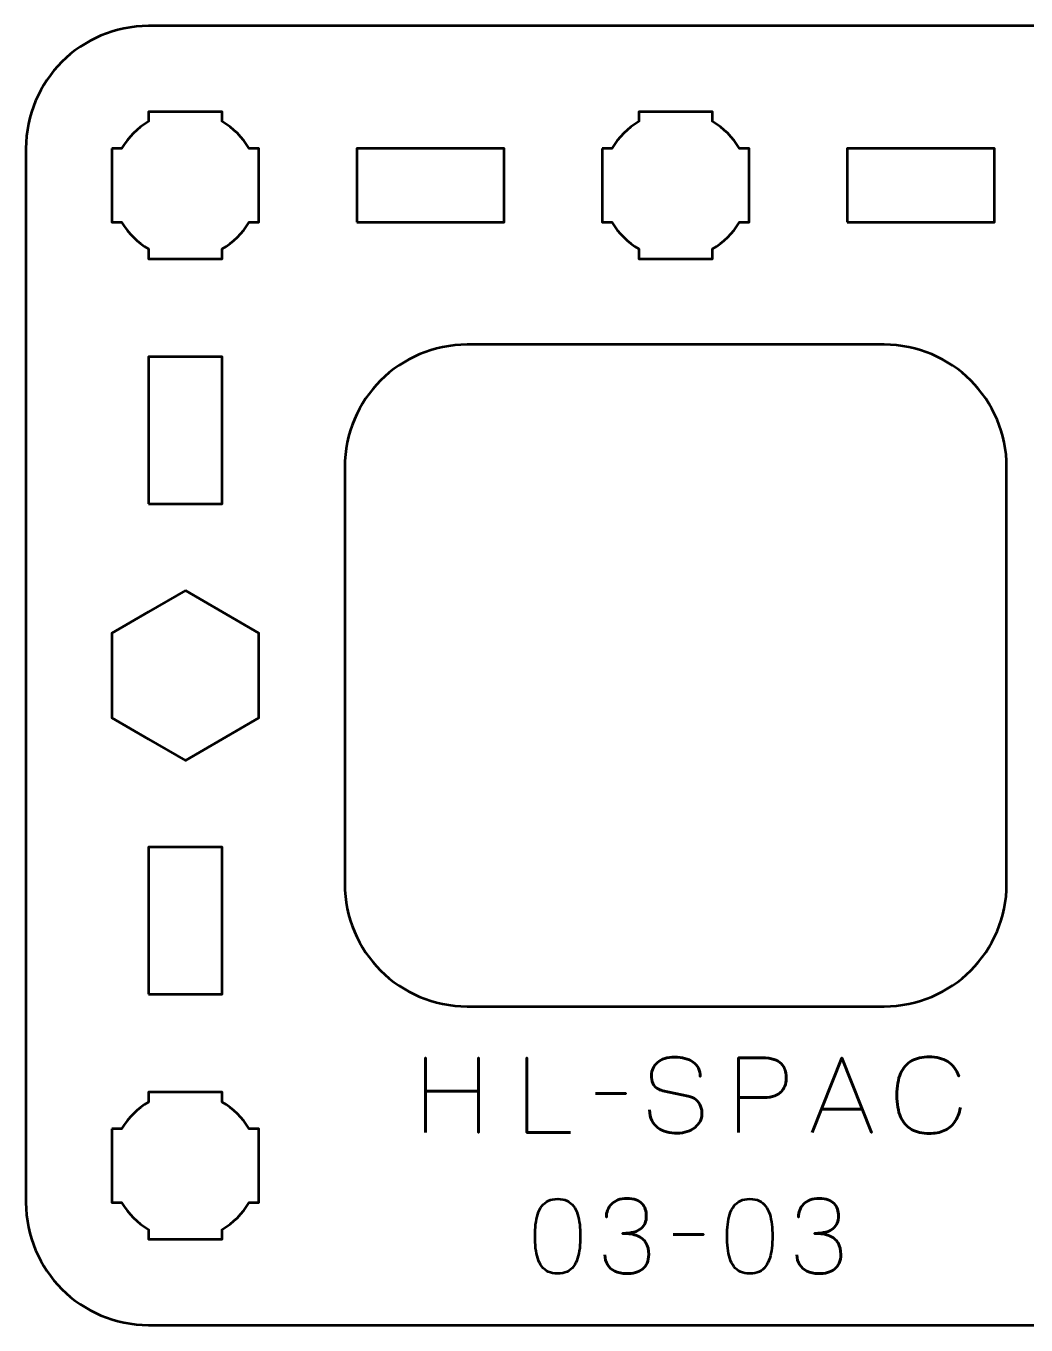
# Model space of a CAD drawing. Header units: centimetres. Extents: x -21.1 to -1.9, y -21.9 to -12.2.
# Drawn here: x -21.15 to -17.07, y -17.5 to -12.2 of the extents above; entities that cross this region are included whole.
import ezdxf

# ---------------------------------------------------------------- set-up
doc = ezdxf.new("R2010")
doc.units = ezdxf.units.CM
doc.header["$MEASUREMENT"] = 0
doc.layers.add('Layer 1', color=7, linetype='Continuous')

msp = doc.modelspace()

# ---------------------------------------------------------------- linework, layer by layer
at = {"layer": 'Layer 1', "lineweight": 53}
for points in [[(-20.65, -14.15), (-20.35, -14.15), (-20.35, -13.55), (-20.65, -13.55), (-20.65, -14.15)], [(-20.65, -16.15), (-20.35, -16.15), (-20.35, -15.55), (-20.65, -15.55), (-20.65, -16.15)]]:
    msp.add_lwpolyline(points, close=True, dxfattribs=at)
for points, knots in [([(-21.15, -17), (-21.15, -17), (-21.15, -12.7), (-21.15, -12.7), (-21.15, -12.7), (-21.15, -12.42391), (-20.92609, -12.2), (-20.65, -12.2), (-20.65, -12.2), (-20.65, -12.2), (-16.35, -12.2), (-16.35, -12.2), (-16.35, -12.2), (-16.07391, -12.2), (-15.85, -12.42391), (-15.85, -12.7), (-15.85, -12.7), (-15.85, -12.7), (-15.85, -17), (-15.85, -17), (-15.85, -17), (-15.85, -17.27609), (-16.07391, -17.5), (-16.35, -17.5), (-16.35, -17.5), (-16.35, -17.5), (-20.65, -17.5), (-20.65, -17.5), (-20.65, -17.5), (-20.92609, -17.5), (-21.15, -17.27609), (-21.15, -17)], [0, 0, 0, 0, 0.125, 0.125, 0.125, 0.125, 0.25, 0.25, 0.25, 0.25, 0.375, 0.375, 0.375, 0.375, 0.5, 0.5, 0.5, 0.5, 0.625, 0.625, 0.625, 0.625, 0.75, 0.75, 0.75, 0.75, 0.875, 0.875, 0.875, 0.875, 1, 1, 1, 1]), ([(-20.8, -12.7), (-20.8, -12.7), (-20.75985, -12.7), (-20.75985, -12.7), (-20.75985, -12.7), (-20.7335, -12.65447), (-20.69553, -12.6165), (-20.65, -12.59015), (-20.65, -12.59015), (-20.65, -12.59015), (-20.65, -12.55), (-20.65, -12.55), (-20.65, -12.55), (-20.65, -12.55), (-20.5, -12.55), (-20.5, -12.55), (-20.5, -12.55), (-20.5, -12.55), (-20.35, -12.55), (-20.35, -12.55), (-20.35, -12.55), (-20.35, -12.55), (-20.35, -12.59015), (-20.35, -12.59015), (-20.35, -12.59015), (-20.30447, -12.6165), (-20.2665, -12.65447), (-20.24015, -12.7), (-20.24015, -12.7), (-20.24015, -12.7), (-20.2, -12.7), (-20.2, -12.7), (-20.2, -12.7), (-20.2, -12.7), (-20.2, -12.85), (-20.2, -12.85), (-20.2, -12.85), (-20.2, -12.85), (-20.2, -13), (-20.2, -13), (-20.2, -13), (-20.2, -13), (-20.24015, -13), (-20.24015, -13), (-20.24015, -13), (-20.2665, -13.04553), (-20.30447, -13.0835), (-20.35, -13.10985), (-20.35, -13.10985), (-20.35, -13.10985), (-20.35, -13.15), (-20.35, -13.15), (-20.35, -13.15), (-20.35, -13.15), (-20.5, -13.15), (-20.5, -13.15), (-20.5, -13.15), (-20.5, -13.15), (-20.65, -13.15), (-20.65, -13.15), (-20.65, -13.15), (-20.65, -13.15), (-20.65, -13.10985), (-20.65, -13.10985), (-20.65, -13.10985), (-20.69553, -13.0835), (-20.7335, -13.04553), (-20.75985, -13), (-20.75985, -13), (-20.75985, -13), (-20.8, -13), (-20.8, -13), (-20.8, -13), (-20.8, -13), (-20.8, -12.85), (-20.8, -12.85), (-20.8, -12.85), (-20.8, -12.85), (-20.8, -12.7), (-20.8, -12.7)], [0, 0, 0, 0, 0.05, 0.05, 0.05, 0.05, 0.1, 0.1, 0.1, 0.1, 0.15, 0.15, 0.15, 0.15, 0.2, 0.2, 0.2, 0.2, 0.25, 0.25, 0.25, 0.25, 0.3, 0.3, 0.3, 0.3, 0.35, 0.35, 0.35, 0.35, 0.4, 0.4, 0.4, 0.4, 0.45, 0.45, 0.45, 0.45, 0.5, 0.5, 0.5, 0.5, 0.55, 0.55, 0.55, 0.55, 0.6, 0.6, 0.6, 0.6, 0.65, 0.65, 0.65, 0.65, 0.7, 0.7, 0.7, 0.7, 0.75, 0.75, 0.75, 0.75, 0.8, 0.8, 0.8, 0.8, 0.85, 0.85, 0.85, 0.85, 0.9, 0.9, 0.9, 0.9, 0.95, 0.95, 0.95, 0.95, 1, 1, 1, 1]), ([(-18.8, -12.7), (-18.8, -12.7), (-18.75985, -12.7), (-18.75985, -12.7), (-18.75985, -12.7), (-18.7335, -12.65447), (-18.69553, -12.6165), (-18.65, -12.59015), (-18.65, -12.59015), (-18.65, -12.59015), (-18.65, -12.55), (-18.65, -12.55), (-18.65, -12.55), (-18.65, -12.55), (-18.5, -12.55), (-18.5, -12.55), (-18.5, -12.55), (-18.5, -12.55), (-18.35, -12.55), (-18.35, -12.55), (-18.35, -12.55), (-18.35, -12.55), (-18.35, -12.59015), (-18.35, -12.59015), (-18.35, -12.59015), (-18.30447, -12.6165), (-18.2665, -12.65447), (-18.24015, -12.7), (-18.24015, -12.7), (-18.24015, -12.7), (-18.2, -12.7), (-18.2, -12.7), (-18.2, -12.7), (-18.2, -12.7), (-18.2, -12.85), (-18.2, -12.85), (-18.2, -12.85), (-18.2, -12.85), (-18.2, -13), (-18.2, -13), (-18.2, -13), (-18.2, -13), (-18.24015, -13), (-18.24015, -13), (-18.24015, -13), (-18.2665, -13.04553), (-18.30447, -13.0835), (-18.35, -13.10985), (-18.35, -13.10985), (-18.35, -13.10985), (-18.35, -13.15), (-18.35, -13.15), (-18.35, -13.15), (-18.35, -13.15), (-18.5, -13.15), (-18.5, -13.15), (-18.5, -13.15), (-18.5, -13.15), (-18.65, -13.15), (-18.65, -13.15), (-18.65, -13.15), (-18.65, -13.15), (-18.65, -13.10985), (-18.65, -13.10985), (-18.65, -13.10985), (-18.69553, -13.0835), (-18.7335, -13.04553), (-18.75985, -13), (-18.75985, -13), (-18.75985, -13), (-18.8, -13), (-18.8, -13), (-18.8, -13), (-18.8, -13), (-18.8, -12.85), (-18.8, -12.85), (-18.8, -12.85), (-18.8, -12.85), (-18.8, -12.7), (-18.8, -12.7)], [0, 0, 0, 0, 0.05, 0.05, 0.05, 0.05, 0.1, 0.1, 0.1, 0.1, 0.15, 0.15, 0.15, 0.15, 0.2, 0.2, 0.2, 0.2, 0.25, 0.25, 0.25, 0.25, 0.3, 0.3, 0.3, 0.3, 0.35, 0.35, 0.35, 0.35, 0.4, 0.4, 0.4, 0.4, 0.45, 0.45, 0.45, 0.45, 0.5, 0.5, 0.5, 0.5, 0.55, 0.55, 0.55, 0.55, 0.6, 0.6, 0.6, 0.6, 0.65, 0.65, 0.65, 0.65, 0.7, 0.7, 0.7, 0.7, 0.75, 0.75, 0.75, 0.75, 0.8, 0.8, 0.8, 0.8, 0.85, 0.85, 0.85, 0.85, 0.9, 0.9, 0.9, 0.9, 0.95, 0.95, 0.95, 0.95, 1, 1, 1, 1]), ([(-19.8, -13), (-19.8, -13), (-19.8, -12.7), (-19.8, -12.7), (-19.8, -12.7), (-19.8, -12.7), (-19.2, -12.7), (-19.2, -12.7), (-19.2, -12.7), (-19.2, -12.7), (-19.2, -13), (-19.2, -13), (-19.2, -13), (-19.2, -13), (-19.8, -13), (-19.8, -13)], [0, 0, 0, 0, 0.25, 0.25, 0.25, 0.25, 0.5, 0.5, 0.5, 0.5, 0.75, 0.75, 0.75, 0.75, 1, 1, 1, 1]), ([(-17.8, -13), (-17.8, -13), (-17.8, -12.7), (-17.8, -12.7), (-17.8, -12.7), (-17.8, -12.7), (-17.2, -12.7), (-17.2, -12.7), (-17.2, -12.7), (-17.2, -12.7), (-17.2, -13), (-17.2, -13), (-17.2, -13), (-17.2, -13), (-17.8, -13), (-17.8, -13)], [0, 0, 0, 0, 0.25, 0.25, 0.25, 0.25, 0.5, 0.5, 0.5, 0.5, 0.75, 0.75, 0.75, 0.75, 1, 1, 1, 1]), ([(-19.85, -15.7), (-19.85, -15.7), (-19.85, -14), (-19.85, -14), (-19.85, -14), (-19.85, -13.72391), (-19.62609, -13.5), (-19.35, -13.5), (-19.35, -13.5), (-19.35, -13.5), (-17.65, -13.5), (-17.65, -13.5), (-17.65, -13.5), (-17.37391, -13.5), (-17.15, -13.72391), (-17.15, -14), (-17.15, -14), (-17.15, -14), (-17.15, -15.7), (-17.15, -15.7), (-17.15, -15.7), (-17.15, -15.97609), (-17.37391, -16.2), (-17.65, -16.2), (-17.65, -16.2), (-17.65, -16.2), (-19.35, -16.2), (-19.35, -16.2), (-19.35, -16.2), (-19.62609, -16.2), (-19.85, -15.97609), (-19.85, -15.7)], [0, 0, 0, 0, 0.125, 0.125, 0.125, 0.125, 0.25, 0.25, 0.25, 0.25, 0.375, 0.375, 0.375, 0.375, 0.5, 0.5, 0.5, 0.5, 0.625, 0.625, 0.625, 0.625, 0.75, 0.75, 0.75, 0.75, 0.875, 0.875, 0.875, 0.875, 1, 1, 1, 1]), ([(-20.5, -14.50359), (-20.5, -14.50359), (-20.35, -14.59019), (-20.35, -14.59019), (-20.35, -14.59019), (-20.35, -14.59019), (-20.2, -14.67679), (-20.2, -14.67679), (-20.2, -14.67679), (-20.2, -14.67679), (-20.2, -14.85), (-20.2, -14.85), (-20.2, -14.85), (-20.2, -14.85), (-20.2, -15.02321), (-20.2, -15.02321), (-20.2, -15.02321), (-20.2, -15.02321), (-20.35, -15.10981), (-20.35, -15.10981), (-20.35, -15.10981), (-20.35, -15.10981), (-20.5, -15.19641), (-20.5, -15.19641), (-20.5, -15.19641), (-20.5, -15.19641), (-20.65, -15.10981), (-20.65, -15.10981), (-20.65, -15.10981), (-20.65, -15.10981), (-20.8, -15.02321), (-20.8, -15.02321), (-20.8, -15.02321), (-20.8, -15.02321), (-20.8, -14.85), (-20.8, -14.85), (-20.8, -14.85), (-20.8, -14.85), (-20.8, -14.67679), (-20.8, -14.67679), (-20.8, -14.67679), (-20.8, -14.67679), (-20.65, -14.59019), (-20.65, -14.59019), (-20.65, -14.59019), (-20.65, -14.59019), (-20.5, -14.50359), (-20.5, -14.50359)], [0, 0, 0, 0, 0.0833333, 0.0833333, 0.0833333, 0.0833333, 0.1666667, 0.1666667, 0.1666667, 0.1666667, 0.25, 0.25, 0.25, 0.25, 0.3333333, 0.3333333, 0.3333333, 0.3333333, 0.4166667, 0.4166667, 0.4166667, 0.4166667, 0.5, 0.5, 0.5, 0.5, 0.5833333, 0.5833333, 0.5833333, 0.5833333, 0.6666667, 0.6666667, 0.6666667, 0.6666667, 0.75, 0.75, 0.75, 0.75, 0.8333333, 0.8333333, 0.8333333, 0.8333333, 0.9166667, 0.9166667, 0.9166667, 0.9166667, 1, 1, 1, 1]), ([(-20.8, -16.7), (-20.8, -16.7), (-20.75985, -16.7), (-20.75985, -16.7), (-20.75985, -16.7), (-20.7335, -16.65447), (-20.69553, -16.6165), (-20.65, -16.59015), (-20.65, -16.59015), (-20.65, -16.59015), (-20.65, -16.55), (-20.65, -16.55), (-20.65, -16.55), (-20.65, -16.55), (-20.5, -16.55), (-20.5, -16.55), (-20.5, -16.55), (-20.5, -16.55), (-20.35, -16.55), (-20.35, -16.55), (-20.35, -16.55), (-20.35, -16.55), (-20.35, -16.59015), (-20.35, -16.59015), (-20.35, -16.59015), (-20.30447, -16.6165), (-20.2665, -16.65447), (-20.24015, -16.7), (-20.24015, -16.7), (-20.24015, -16.7), (-20.2, -16.7), (-20.2, -16.7), (-20.2, -16.7), (-20.2, -16.7), (-20.2, -16.85), (-20.2, -16.85), (-20.2, -16.85), (-20.2, -16.85), (-20.2, -17), (-20.2, -17), (-20.2, -17), (-20.2, -17), (-20.24015, -17), (-20.24015, -17), (-20.24015, -17), (-20.2665, -17.04553), (-20.30447, -17.0835), (-20.35, -17.10985), (-20.35, -17.10985), (-20.35, -17.10985), (-20.35, -17.15), (-20.35, -17.15), (-20.35, -17.15), (-20.35, -17.15), (-20.5, -17.15), (-20.5, -17.15), (-20.5, -17.15), (-20.5, -17.15), (-20.65, -17.15), (-20.65, -17.15), (-20.65, -17.15), (-20.65, -17.15), (-20.65, -17.10985), (-20.65, -17.10985), (-20.65, -17.10985), (-20.69553, -17.0835), (-20.7335, -17.04553), (-20.75985, -17), (-20.75985, -17), (-20.75985, -17), (-20.8, -17), (-20.8, -17), (-20.8, -17), (-20.8, -17), (-20.8, -16.85), (-20.8, -16.85), (-20.8, -16.85), (-20.8, -16.85), (-20.8, -16.7), (-20.8, -16.7)], [0, 0, 0, 0, 0.05, 0.05, 0.05, 0.05, 0.1, 0.1, 0.1, 0.1, 0.15, 0.15, 0.15, 0.15, 0.2, 0.2, 0.2, 0.2, 0.25, 0.25, 0.25, 0.25, 0.3, 0.3, 0.3, 0.3, 0.35, 0.35, 0.35, 0.35, 0.4, 0.4, 0.4, 0.4, 0.45, 0.45, 0.45, 0.45, 0.5, 0.5, 0.5, 0.5, 0.55, 0.55, 0.55, 0.55, 0.6, 0.6, 0.6, 0.6, 0.65, 0.65, 0.65, 0.65, 0.7, 0.7, 0.7, 0.7, 0.75, 0.75, 0.75, 0.75, 0.8, 0.8, 0.8, 0.8, 0.85, 0.85, 0.85, 0.85, 0.9, 0.9, 0.9, 0.9, 0.95, 0.95, 0.95, 0.95, 1, 1, 1, 1])]:
    msp.add_open_spline(points, degree=3, knots=knots, dxfattribs=at)
at = {"layer": 'Layer 1', "color": 5, "lineweight": 53}
for points, knots in [([(-19.5198, -16.71494), (-19.5198, -16.71494), (-19.5198, -16.54603), (-19.5198, -16.54603), (-19.5198, -16.54603), (-19.5198, -16.54603), (-19.30433, -16.54603), (-19.30433, -16.54603), (-19.30433, -16.54603), (-19.30433, -16.54603), (-19.30433, -16.71494), (-19.30433, -16.71494), (-19.30433, -16.71494), (-19.30433, -16.71494), (-19.30433, -16.41014), (-19.30433, -16.41014), (-19.30433, -16.41014), (-19.30433, -16.41014), (-19.30433, -16.54603), (-19.30433, -16.54603), (-19.30433, -16.54603), (-19.30433, -16.54603), (-19.5198, -16.54603), (-19.5198, -16.54603), (-19.5198, -16.54603), (-19.5198, -16.54603), (-19.5198, -16.41014), (-19.5198, -16.41014), (-19.5198, -16.41014), (-19.5198, -16.41014), (-19.5198, -16.71494), (-19.5198, -16.71494)], [0, 0, 0, 0, 0.125, 0.125, 0.125, 0.125, 0.25, 0.25, 0.25, 0.25, 0.375, 0.375, 0.375, 0.375, 0.5, 0.5, 0.5, 0.5, 0.625, 0.625, 0.625, 0.625, 0.75, 0.75, 0.75, 0.75, 0.875, 0.875, 0.875, 0.875, 1, 1, 1, 1]), ([(-18.92841, -16.71494), (-18.92841, -16.71494), (-19.10663, -16.71494), (-19.10663, -16.71494), (-19.10663, -16.71494), (-19.10663, -16.71494), (-19.10663, -16.40972), (-19.10663, -16.40972), (-19.10663, -16.40972), (-19.10663, -16.40972), (-19.10663, -16.71494), (-19.10663, -16.71494), (-19.10663, -16.71494), (-19.10663, -16.71494), (-18.92841, -16.71494), (-18.92841, -16.71494)], [0, 0, 0, 0, 0.25, 0.25, 0.25, 0.25, 0.5, 0.5, 0.5, 0.5, 0.75, 0.75, 0.75, 0.75, 1, 1, 1, 1]), ([(-18.60626, -16.62265), (-18.60612, -16.63952), (-18.60316, -16.65398), (-18.59723, -16.66605), (-18.59723, -16.66605), (-18.59137, -16.67804), (-18.58319, -16.68785), (-18.57289, -16.69547), (-18.57289, -16.69547), (-18.56252, -16.70302), (-18.55059, -16.70859), (-18.53712, -16.71219), (-18.53712, -16.71219), (-18.52371, -16.71572), (-18.50932, -16.71748), (-18.49408, -16.71748), (-18.49408, -16.71748), (-18.4787, -16.71741), (-18.46487, -16.71515), (-18.45252, -16.71085), (-18.45252, -16.71085), (-18.44024, -16.70654), (-18.42973, -16.70076), (-18.42091, -16.69349), (-18.42091, -16.69349), (-18.41216, -16.68622), (-18.40539, -16.67811), (-18.40059, -16.66908), (-18.40059, -16.66908), (-18.39579, -16.66005), (-18.39325, -16.65081), (-18.3929, -16.64128), (-18.3929, -16.64128), (-18.39248, -16.62879), (-18.39431, -16.61736), (-18.39833, -16.60706), (-18.39833, -16.60706), (-18.40236, -16.59676), (-18.40857, -16.58815), (-18.41696, -16.5811), (-18.41696, -16.5811), (-18.42529, -16.57404), (-18.4358, -16.5691), (-18.44836, -16.56635), (-18.44836, -16.56635), (-18.44836, -16.56635), (-18.55207, -16.54391), (-18.55207, -16.54391), (-18.55207, -16.54391), (-18.56181, -16.54187), (-18.57021, -16.53841), (-18.57712, -16.53361), (-18.57712, -16.53361), (-18.58404, -16.52875), (-18.5894, -16.52204), (-18.59307, -16.51343), (-18.59307, -16.51343), (-18.59674, -16.5049), (-18.59864, -16.49403), (-18.59864, -16.48084), (-18.59864, -16.48084), (-18.59864, -16.47082), (-18.59659, -16.46137), (-18.59243, -16.45248), (-18.59243, -16.45248), (-18.58834, -16.44359), (-18.58227, -16.43575), (-18.5743, -16.42884), (-18.5743, -16.42884), (-18.56633, -16.422), (-18.55645, -16.41663), (-18.54474, -16.41275), (-18.54474, -16.41275), (-18.53295, -16.4088), (-18.51948, -16.40683), (-18.50424, -16.40676), (-18.50424, -16.40676), (-18.48893, -16.40676), (-18.47489, -16.40852), (-18.46205, -16.41205), (-18.46205, -16.41205), (-18.44928, -16.41558), (-18.4382, -16.42066), (-18.42889, -16.42743), (-18.42889, -16.42743), (-18.41957, -16.4342), (-18.41238, -16.44253), (-18.40744, -16.45226), (-18.40744, -16.45226), (-18.4025, -16.46207), (-18.40017, -16.47329), (-18.40052, -16.48592), (-18.40052, -16.48592), (-18.40017, -16.47329), (-18.4025, -16.46207), (-18.40744, -16.45226), (-18.40744, -16.45226), (-18.41238, -16.44253), (-18.41957, -16.4342), (-18.42889, -16.42743), (-18.42889, -16.42743), (-18.4382, -16.42066), (-18.44928, -16.41558), (-18.46205, -16.41205), (-18.46205, -16.41205), (-18.47489, -16.40852), (-18.48893, -16.40676), (-18.50424, -16.40676), (-18.50424, -16.40676), (-18.51948, -16.40683), (-18.53295, -16.4088), (-18.54474, -16.41275), (-18.54474, -16.41275), (-18.55645, -16.41663), (-18.56633, -16.422), (-18.5743, -16.42884), (-18.5743, -16.42884), (-18.58227, -16.43575), (-18.58834, -16.44359), (-18.59243, -16.45248), (-18.59243, -16.45248), (-18.59659, -16.46137), (-18.59864, -16.47082), (-18.59864, -16.48084), (-18.59864, -16.48084), (-18.59864, -16.49403), (-18.59681, -16.5049), (-18.59328, -16.51336), (-18.59328, -16.51336), (-18.58968, -16.5219), (-18.58439, -16.52853), (-18.57747, -16.5334), (-18.57747, -16.5334), (-18.57056, -16.5382), (-18.56209, -16.54173), (-18.55207, -16.54391), (-18.55207, -16.54391), (-18.55207, -16.54391), (-18.44836, -16.56635), (-18.44836, -16.56635), (-18.44836, -16.56635), (-18.43552, -16.5691), (-18.42493, -16.57404), (-18.41661, -16.5811), (-18.41661, -16.5811), (-18.40821, -16.58815), (-18.40207, -16.59676), (-18.39812, -16.60706), (-18.39812, -16.60706), (-18.39424, -16.61736), (-18.39248, -16.62879), (-18.3929, -16.64128), (-18.3929, -16.64128), (-18.39325, -16.65081), (-18.39579, -16.66005), (-18.40059, -16.66908), (-18.40059, -16.66908), (-18.40539, -16.67811), (-18.41216, -16.68622), (-18.42091, -16.69349), (-18.42091, -16.69349), (-18.42973, -16.70076), (-18.44024, -16.70654), (-18.45252, -16.71085), (-18.45252, -16.71085), (-18.46487, -16.71515), (-18.4787, -16.71741), (-18.49408, -16.71748), (-18.49408, -16.71748), (-18.50932, -16.71748), (-18.52371, -16.71572), (-18.53712, -16.71219), (-18.53712, -16.71219), (-18.55059, -16.70859), (-18.56252, -16.70302), (-18.57289, -16.69547), (-18.57289, -16.69547), (-18.58319, -16.68785), (-18.59137, -16.67804), (-18.59723, -16.66605), (-18.59723, -16.66605), (-18.60316, -16.65398), (-18.60612, -16.63952), (-18.60626, -16.62265)], [0, 0, 0, 0, 0.0217391, 0.0217391, 0.0217391, 0.0217391, 0.0434783, 0.0434783, 0.0434783, 0.0434783, 0.0652174, 0.0652174, 0.0652174, 0.0652174, 0.0869565, 0.0869565, 0.0869565, 0.0869565, 0.1086957, 0.1086957, 0.1086957, 0.1086957, 0.1304348, 0.1304348, 0.1304348, 0.1304348, 0.1521739, 0.1521739, 0.1521739, 0.1521739, 0.173913, 0.173913, 0.173913, 0.173913, 0.1956522, 0.1956522, 0.1956522, 0.1956522, 0.2173913, 0.2173913, 0.2173913, 0.2173913, 0.2391304, 0.2391304, 0.2391304, 0.2391304, 0.2608696, 0.2608696, 0.2608696, 0.2608696, 0.2826087, 0.2826087, 0.2826087, 0.2826087, 0.3043478, 0.3043478, 0.3043478, 0.3043478, 0.326087, 0.326087, 0.326087, 0.326087, 0.3478261, 0.3478261, 0.3478261, 0.3478261, 0.3695652, 0.3695652, 0.3695652, 0.3695652, 0.3913043, 0.3913043, 0.3913043, 0.3913043, 0.4130435, 0.4130435, 0.4130435, 0.4130435, 0.4347826, 0.4347826, 0.4347826, 0.4347826, 0.4565217, 0.4565217, 0.4565217, 0.4565217, 0.4782609, 0.4782609, 0.4782609, 0.4782609, 0.5, 0.5, 0.5, 0.5, 0.5217391, 0.5217391, 0.5217391, 0.5217391, 0.5434783, 0.5434783, 0.5434783, 0.5434783, 0.5652174, 0.5652174, 0.5652174, 0.5652174, 0.5869565, 0.5869565, 0.5869565, 0.5869565, 0.6086957, 0.6086957, 0.6086957, 0.6086957, 0.6304348, 0.6304348, 0.6304348, 0.6304348, 0.6521739, 0.6521739, 0.6521739, 0.6521739, 0.673913, 0.673913, 0.673913, 0.673913, 0.6956522, 0.6956522, 0.6956522, 0.6956522, 0.7173913, 0.7173913, 0.7173913, 0.7173913, 0.7391304, 0.7391304, 0.7391304, 0.7391304, 0.7608696, 0.7608696, 0.7608696, 0.7608696, 0.7826087, 0.7826087, 0.7826087, 0.7826087, 0.8043478, 0.8043478, 0.8043478, 0.8043478, 0.826087, 0.826087, 0.826087, 0.826087, 0.8478261, 0.8478261, 0.8478261, 0.8478261, 0.8695652, 0.8695652, 0.8695652, 0.8695652, 0.8913043, 0.8913043, 0.8913043, 0.8913043, 0.9130435, 0.9130435, 0.9130435, 0.9130435, 0.9347826, 0.9347826, 0.9347826, 0.9347826, 0.9565217, 0.9565217, 0.9565217, 0.9565217, 0.9782609, 0.9782609, 0.9782609, 0.9782609, 1, 1, 1, 1]), ([(-18.24431, -16.71494), (-18.24431, -16.71494), (-18.24431, -16.40972), (-18.24431, -16.40972), (-18.24431, -16.40972), (-18.24431, -16.40972), (-18.14694, -16.40972), (-18.14694, -16.40972), (-18.14694, -16.40972), (-18.12747, -16.40979), (-18.11146, -16.41198), (-18.09883, -16.41621), (-18.09883, -16.41621), (-18.08627, -16.42037), (-18.07639, -16.42616), (-18.06926, -16.4335), (-18.06926, -16.4335), (-18.06214, -16.44076), (-18.05706, -16.44909), (-18.05395, -16.45847), (-18.05395, -16.45847), (-18.05092, -16.46786), (-18.04916, -16.47766), (-18.04873, -16.48804), (-18.04873, -16.48804), (-18.04824, -16.49841), (-18.04944, -16.50857), (-18.05226, -16.51844), (-18.05226, -16.51844), (-18.05515, -16.52832), (-18.06002, -16.53728), (-18.06701, -16.54533), (-18.06701, -16.54533), (-18.07392, -16.55337), (-18.0833, -16.55979), (-18.09509, -16.56452), (-18.09509, -16.56452), (-18.10687, -16.56931), (-18.12147, -16.57171), (-18.1389, -16.57185), (-18.1389, -16.57185), (-18.1389, -16.57185), (-18.24431, -16.57185), (-18.24431, -16.57185), (-18.24431, -16.57185), (-18.24431, -16.57185), (-18.1389, -16.57185), (-18.1389, -16.57185), (-18.1389, -16.57185), (-18.12183, -16.57171), (-18.10736, -16.56931), (-18.09565, -16.56452), (-18.09565, -16.56452), (-18.08387, -16.55979), (-18.07448, -16.55337), (-18.06743, -16.54533), (-18.06743, -16.54533), (-18.06044, -16.53728), (-18.05543, -16.52832), (-18.05247, -16.51844), (-18.05247, -16.51844), (-18.04951, -16.50857), (-18.04824, -16.49841), (-18.04873, -16.48804), (-18.04873, -16.48804), (-18.04916, -16.47766), (-18.05092, -16.46786), (-18.05409, -16.45847), (-18.05409, -16.45847), (-18.0572, -16.44909), (-18.06242, -16.44076), (-18.06955, -16.4335), (-18.06955, -16.4335), (-18.07674, -16.42616), (-18.08662, -16.42037), (-18.09918, -16.41621), (-18.09918, -16.41621), (-18.11181, -16.41198), (-18.12768, -16.40979), (-18.14694, -16.40972), (-18.14694, -16.40972), (-18.14694, -16.40972), (-18.24431, -16.40972), (-18.24431, -16.40972), (-18.24431, -16.40972), (-18.24431, -16.40972), (-18.24431, -16.71494), (-18.24431, -16.71494)], [0, 0, 0, 0, 0.0454545, 0.0454545, 0.0454545, 0.0454545, 0.0909091, 0.0909091, 0.0909091, 0.0909091, 0.1363636, 0.1363636, 0.1363636, 0.1363636, 0.1818182, 0.1818182, 0.1818182, 0.1818182, 0.2272727, 0.2272727, 0.2272727, 0.2272727, 0.2727273, 0.2727273, 0.2727273, 0.2727273, 0.3181818, 0.3181818, 0.3181818, 0.3181818, 0.3636364, 0.3636364, 0.3636364, 0.3636364, 0.4090909, 0.4090909, 0.4090909, 0.4090909, 0.4545455, 0.4545455, 0.4545455, 0.4545455, 0.5, 0.5, 0.5, 0.5, 0.5454545, 0.5454545, 0.5454545, 0.5454545, 0.5909091, 0.5909091, 0.5909091, 0.5909091, 0.6363636, 0.6363636, 0.6363636, 0.6363636, 0.6818182, 0.6818182, 0.6818182, 0.6818182, 0.7272727, 0.7272727, 0.7272727, 0.7272727, 0.7727273, 0.7727273, 0.7727273, 0.7727273, 0.8181818, 0.8181818, 0.8181818, 0.8181818, 0.8636364, 0.8636364, 0.8636364, 0.8636364, 0.9090909, 0.9090909, 0.9090909, 0.9090909, 0.9545455, 0.9545455, 0.9545455, 0.9545455, 1, 1, 1, 1]), ([(-17.94375, -16.71494), (-17.94375, -16.71494), (-17.82268, -16.40972), (-17.82268, -16.40972), (-17.82268, -16.40972), (-17.82268, -16.40972), (-17.70118, -16.71494), (-17.70118, -16.71494), (-17.70118, -16.71494), (-17.70118, -16.71494), (-17.82268, -16.40972), (-17.82268, -16.40972), (-17.82268, -16.40972), (-17.82268, -16.40972), (-17.94375, -16.71494), (-17.94375, -16.71494)], [0, 0, 0, 0, 0.25, 0.25, 0.25, 0.25, 0.5, 0.5, 0.5, 0.5, 0.75, 0.75, 0.75, 0.75, 1, 1, 1, 1]), ([(-17.33881, -16.61249), (-17.34333, -16.63669), (-17.35123, -16.65666), (-17.36231, -16.67232), (-17.36231, -16.67232), (-17.37345, -16.68792), (-17.38771, -16.69949), (-17.40506, -16.70704), (-17.40506, -16.70704), (-17.42235, -16.71459), (-17.44267, -16.7184), (-17.46581, -16.71833), (-17.46581, -16.71833), (-17.49396, -16.7184), (-17.51788, -16.71296), (-17.5375, -16.70189), (-17.5375, -16.70189), (-17.55711, -16.69088), (-17.57207, -16.67388), (-17.58237, -16.65081), (-17.58237, -16.65081), (-17.59267, -16.62773), (-17.59782, -16.59817), (-17.59789, -16.56212), (-17.59789, -16.56212), (-17.59782, -16.52621), (-17.59267, -16.49671), (-17.58237, -16.47364), (-17.58237, -16.47364), (-17.57207, -16.45057), (-17.55711, -16.4335), (-17.5375, -16.42242), (-17.5375, -16.42242), (-17.51788, -16.41134), (-17.49396, -16.40584), (-17.46581, -16.40591), (-17.46581, -16.40591), (-17.43568, -16.40584), (-17.41043, -16.41226), (-17.39011, -16.42517), (-17.39011, -16.42517), (-17.36986, -16.43808), (-17.35497, -16.45805), (-17.34559, -16.48507), (-17.34559, -16.48507), (-17.35497, -16.45805), (-17.36986, -16.43808), (-17.39011, -16.42517), (-17.39011, -16.42517), (-17.41043, -16.41226), (-17.43568, -16.40584), (-17.46581, -16.40591), (-17.46581, -16.40591), (-17.49396, -16.40584), (-17.51788, -16.41134), (-17.5375, -16.42242), (-17.5375, -16.42242), (-17.55711, -16.4335), (-17.57207, -16.45057), (-17.58237, -16.47364), (-17.58237, -16.47364), (-17.59267, -16.49671), (-17.59782, -16.52621), (-17.59789, -16.56212), (-17.59789, -16.56212), (-17.59782, -16.59817), (-17.59267, -16.62773), (-17.58237, -16.65081), (-17.58237, -16.65081), (-17.57207, -16.67388), (-17.55711, -16.69088), (-17.5375, -16.70189), (-17.5375, -16.70189), (-17.51788, -16.71296), (-17.49396, -16.7184), (-17.46581, -16.71833), (-17.46581, -16.71833), (-17.44267, -16.7184), (-17.42235, -16.71459), (-17.40506, -16.70704), (-17.40506, -16.70704), (-17.38771, -16.69949), (-17.37345, -16.68792), (-17.36231, -16.67232), (-17.36231, -16.67232), (-17.35123, -16.65666), (-17.34333, -16.63669), (-17.33881, -16.61249)], [0, 0, 0, 0, 0.0454545, 0.0454545, 0.0454545, 0.0454545, 0.0909091, 0.0909091, 0.0909091, 0.0909091, 0.1363636, 0.1363636, 0.1363636, 0.1363636, 0.1818182, 0.1818182, 0.1818182, 0.1818182, 0.2272727, 0.2272727, 0.2272727, 0.2272727, 0.2727273, 0.2727273, 0.2727273, 0.2727273, 0.3181818, 0.3181818, 0.3181818, 0.3181818, 0.3636364, 0.3636364, 0.3636364, 0.3636364, 0.4090909, 0.4090909, 0.4090909, 0.4090909, 0.4545455, 0.4545455, 0.4545455, 0.4545455, 0.5, 0.5, 0.5, 0.5, 0.5454545, 0.5454545, 0.5454545, 0.5454545, 0.5909091, 0.5909091, 0.5909091, 0.5909091, 0.6363636, 0.6363636, 0.6363636, 0.6363636, 0.6818182, 0.6818182, 0.6818182, 0.6818182, 0.7272727, 0.7272727, 0.7272727, 0.7272727, 0.7727273, 0.7727273, 0.7727273, 0.7727273, 0.8181818, 0.8181818, 0.8181818, 0.8181818, 0.8636364, 0.8636364, 0.8636364, 0.8636364, 0.9090909, 0.9090909, 0.9090909, 0.9090909, 0.9545455, 0.9545455, 0.9545455, 0.9545455, 1, 1, 1, 1]), ([(-18.82639, -16.55534), (-18.82639, -16.55534), (-18.7032, -16.55534), (-18.7032, -16.55534), (-18.7032, -16.55534), (-18.7032, -16.55534), (-18.82639, -16.55534), (-18.82639, -16.55534)], [0, 0, 0, 0, 0.5, 0.5, 0.5, 0.5, 1, 1, 1, 1]), ([(-17.90565, -16.61884), (-17.90565, -16.61884), (-17.73971, -16.61884), (-17.73971, -16.61884), (-17.73971, -16.61884), (-17.73971, -16.61884), (-17.90565, -16.61884), (-17.90565, -16.61884)], [0, 0, 0, 0, 0.5, 0.5, 0.5, 0.5, 1, 1, 1, 1]), ([(-18.98132, -17.29025), (-18.96651, -17.29018), (-18.95374, -17.28757), (-18.94308, -17.28249), (-18.94308, -17.28249), (-18.9325, -17.27741), (-18.92368, -17.27014), (-18.91663, -17.2609), (-18.91663, -17.2609), (-18.90964, -17.25159), (-18.90414, -17.24058), (-18.90005, -17.22788), (-18.90005, -17.22788), (-18.89602, -17.21518), (-18.89313, -17.20128), (-18.89151, -17.18604), (-18.89151, -17.18604), (-18.88981, -17.1708), (-18.88897, -17.15478), (-18.88904, -17.13785), (-18.88904, -17.13785), (-18.88897, -17.12099), (-18.88981, -17.10497), (-18.89151, -17.0898), (-18.89151, -17.0898), (-18.89313, -17.07463), (-18.89602, -17.06066), (-18.90005, -17.04796), (-18.90005, -17.04796), (-18.90414, -17.03533), (-18.90964, -17.02433), (-18.91663, -17.01494), (-18.91663, -17.01494), (-18.92368, -17.00563), (-18.9325, -16.99836), (-18.94308, -16.99328), (-18.94308, -16.99328), (-18.95374, -16.98813), (-18.96651, -16.98552), (-18.98132, -16.98545), (-18.98132, -16.98545), (-18.99614, -16.98552), (-19.00891, -16.98813), (-19.01957, -16.99328), (-19.01957, -16.99328), (-19.03015, -16.99836), (-19.03897, -17.00563), (-19.04602, -17.01494), (-19.04602, -17.01494), (-19.05301, -17.02433), (-19.05851, -17.03533), (-19.0626, -17.04796), (-19.0626, -17.04796), (-19.06663, -17.06066), (-19.06952, -17.07463), (-19.07114, -17.0898), (-19.07114, -17.0898), (-19.07283, -17.10497), (-19.07368, -17.12099), (-19.07361, -17.13785), (-19.07361, -17.13785), (-19.07368, -17.15478), (-19.07283, -17.1708), (-19.07114, -17.18604), (-19.07114, -17.18604), (-19.06952, -17.20128), (-19.06663, -17.21518), (-19.0626, -17.22788), (-19.0626, -17.22788), (-19.05851, -17.24058), (-19.05301, -17.25159), (-19.04602, -17.2609), (-19.04602, -17.2609), (-19.03897, -17.27014), (-19.03015, -17.27741), (-19.01957, -17.28249), (-19.01957, -17.28249), (-19.00891, -17.28757), (-18.99614, -17.29018), (-18.98132, -17.29025)], [0, 0, 0, 0, 0.05, 0.05, 0.05, 0.05, 0.1, 0.1, 0.1, 0.1, 0.15, 0.15, 0.15, 0.15, 0.2, 0.2, 0.2, 0.2, 0.25, 0.25, 0.25, 0.25, 0.3, 0.3, 0.3, 0.3, 0.35, 0.35, 0.35, 0.35, 0.4, 0.4, 0.4, 0.4, 0.45, 0.45, 0.45, 0.45, 0.5, 0.5, 0.5, 0.5, 0.55, 0.55, 0.55, 0.55, 0.6, 0.6, 0.6, 0.6, 0.65, 0.65, 0.65, 0.65, 0.7, 0.7, 0.7, 0.7, 0.75, 0.75, 0.75, 0.75, 0.8, 0.8, 0.8, 0.8, 0.85, 0.85, 0.85, 0.85, 0.9, 0.9, 0.9, 0.9, 0.95, 0.95, 0.95, 0.95, 1, 1, 1, 1]), ([(-18.98132, -17.29025), (-18.96651, -17.29018), (-18.95374, -17.28757), (-18.94308, -17.28249), (-18.94308, -17.28249), (-18.9325, -17.27741), (-18.92368, -17.27014), (-18.91663, -17.2609), (-18.91663, -17.2609), (-18.90964, -17.25159), (-18.90414, -17.24058), (-18.90005, -17.22788), (-18.90005, -17.22788), (-18.89602, -17.21518), (-18.89313, -17.20128), (-18.89151, -17.18604), (-18.89151, -17.18604), (-18.88981, -17.1708), (-18.88897, -17.15478), (-18.88904, -17.13785), (-18.88904, -17.13785), (-18.88897, -17.12099), (-18.88981, -17.10497), (-18.89151, -17.0898), (-18.89151, -17.0898), (-18.89313, -17.07463), (-18.89602, -17.06066), (-18.90005, -17.04796), (-18.90005, -17.04796), (-18.90414, -17.03533), (-18.90964, -17.02433), (-18.91663, -17.01494), (-18.91663, -17.01494), (-18.92368, -17.00563), (-18.9325, -16.99836), (-18.94308, -16.99328), (-18.94308, -16.99328), (-18.95374, -16.98813), (-18.96651, -16.98552), (-18.98132, -16.98545), (-18.98132, -16.98545), (-18.99614, -16.98552), (-19.00891, -16.98813), (-19.01957, -16.99328), (-19.01957, -16.99328), (-19.03015, -16.99836), (-19.03897, -17.00563), (-19.04602, -17.01494), (-19.04602, -17.01494), (-19.05301, -17.02433), (-19.05851, -17.03533), (-19.0626, -17.04796), (-19.0626, -17.04796), (-19.06663, -17.06066), (-19.06952, -17.07463), (-19.07114, -17.0898), (-19.07114, -17.0898), (-19.07283, -17.10497), (-19.07368, -17.12099), (-19.07361, -17.13785), (-19.07361, -17.13785), (-19.07368, -17.15478), (-19.07283, -17.1708), (-19.07114, -17.18604), (-19.07114, -17.18604), (-19.06952, -17.20128), (-19.06663, -17.21518), (-19.0626, -17.22788), (-19.0626, -17.22788), (-19.05851, -17.24058), (-19.05301, -17.25159), (-19.04602, -17.2609), (-19.04602, -17.2609), (-19.03897, -17.27014), (-19.03015, -17.27741), (-19.01957, -17.28249), (-19.01957, -17.28249), (-19.00891, -17.28757), (-18.99614, -17.29018), (-18.98132, -17.29025)], [0, 0, 0, 0, 0.05, 0.05, 0.05, 0.05, 0.1, 0.1, 0.1, 0.1, 0.15, 0.15, 0.15, 0.15, 0.2, 0.2, 0.2, 0.2, 0.25, 0.25, 0.25, 0.25, 0.3, 0.3, 0.3, 0.3, 0.35, 0.35, 0.35, 0.35, 0.4, 0.4, 0.4, 0.4, 0.45, 0.45, 0.45, 0.45, 0.5, 0.5, 0.5, 0.5, 0.55, 0.55, 0.55, 0.55, 0.6, 0.6, 0.6, 0.6, 0.65, 0.65, 0.65, 0.65, 0.7, 0.7, 0.7, 0.7, 0.75, 0.75, 0.75, 0.75, 0.8, 0.8, 0.8, 0.8, 0.85, 0.85, 0.85, 0.85, 0.9, 0.9, 0.9, 0.9, 0.95, 0.95, 0.95, 0.95, 1, 1, 1, 1]), ([(-18.78871, -17.21363), (-18.78864, -17.22887), (-18.78511, -17.24213), (-18.77813, -17.25363), (-18.77813, -17.25363), (-18.77114, -17.26506), (-18.76119, -17.27402), (-18.74821, -17.28044), (-18.74821, -17.28044), (-18.73523, -17.28686), (-18.71964, -17.29011), (-18.7015, -17.29025), (-18.7015, -17.29025), (-18.68789, -17.29025), (-18.67554, -17.28884), (-18.66432, -17.28588), (-18.66432, -17.28588), (-18.65317, -17.28291), (-18.64358, -17.27833), (-18.63546, -17.27205), (-18.63546, -17.27205), (-18.62735, -17.26577), (-18.62114, -17.25765), (-18.6167, -17.24778), (-18.6167, -17.24778), (-18.61232, -17.23783), (-18.61014, -17.2259), (-18.61007, -17.21193), (-18.61007, -17.21193), (-18.60999, -17.19331), (-18.6138, -17.17757), (-18.62135, -17.1648), (-18.62135, -17.1648), (-18.6289, -17.15203), (-18.64062, -17.14244), (-18.65635, -17.13588), (-18.65635, -17.13588), (-18.67208, -17.12931), (-18.69226, -17.126), (-18.71674, -17.126), (-18.71674, -17.126), (-18.69847, -17.12607), (-18.68316, -17.12438), (-18.67067, -17.12092), (-18.67067, -17.12092), (-18.65825, -17.11746), (-18.64831, -17.11259), (-18.64083, -17.10624), (-18.64083, -17.10624), (-18.63335, -17.09996), (-18.62792, -17.09248), (-18.62467, -17.08388), (-18.62467, -17.08388), (-18.62135, -17.07534), (-18.61973, -17.06596), (-18.6198, -17.05573), (-18.6198, -17.05573), (-18.61973, -17.04549), (-18.62114, -17.03604), (-18.62396, -17.02729), (-18.62396, -17.02729), (-18.62672, -17.01854), (-18.63123, -17.01085), (-18.63737, -17.00429), (-18.63737, -17.00429), (-18.64351, -16.99773), (-18.65162, -16.99258), (-18.66157, -16.98891), (-18.66157, -16.98891), (-18.67159, -16.98524), (-18.6838, -16.98341), (-18.69812, -16.98334), (-18.69812, -16.98334), (-18.71237, -16.98341), (-18.72486, -16.98552), (-18.73544, -16.98962), (-18.73544, -16.98962), (-18.7461, -16.99371), (-18.75484, -16.99928), (-18.7619, -17.00641), (-18.7619, -17.00641), (-18.76888, -17.01353), (-18.77411, -17.02165), (-18.77756, -17.03082), (-18.77756, -17.03082), (-18.78109, -17.03999), (-18.78278, -17.04973), (-18.78278, -17.05996), (-18.78278, -17.05996), (-18.78278, -17.04973), (-18.78109, -17.03999), (-18.77756, -17.03082), (-18.77756, -17.03082), (-18.77411, -17.02165), (-18.76888, -17.01353), (-18.7619, -17.00641), (-18.7619, -17.00641), (-18.75484, -16.99928), (-18.7461, -16.99371), (-18.73544, -16.98962), (-18.73544, -16.98962), (-18.72486, -16.98552), (-18.71237, -16.98341), (-18.69812, -16.98334), (-18.69812, -16.98334), (-18.6838, -16.98341), (-18.67159, -16.98524), (-18.66157, -16.98891), (-18.66157, -16.98891), (-18.65162, -16.99258), (-18.64351, -16.99773), (-18.63737, -17.00429), (-18.63737, -17.00429), (-18.63123, -17.01085), (-18.62672, -17.01854), (-18.62396, -17.02729), (-18.62396, -17.02729), (-18.62114, -17.03604), (-18.61973, -17.04549), (-18.6198, -17.05573), (-18.6198, -17.05573), (-18.61973, -17.06596), (-18.62135, -17.07534), (-18.62467, -17.08388), (-18.62467, -17.08388), (-18.62792, -17.09248), (-18.63335, -17.09996), (-18.64083, -17.10624), (-18.64083, -17.10624), (-18.64831, -17.11259), (-18.65825, -17.11746), (-18.67067, -17.12092), (-18.67067, -17.12092), (-18.68316, -17.12438), (-18.69847, -17.12607), (-18.71674, -17.126), (-18.71674, -17.126), (-18.69226, -17.126), (-18.67208, -17.12931), (-18.65635, -17.13588), (-18.65635, -17.13588), (-18.64062, -17.14244), (-18.6289, -17.15203), (-18.62135, -17.1648), (-18.62135, -17.1648), (-18.6138, -17.17757), (-18.60999, -17.19331), (-18.61007, -17.21193), (-18.61007, -17.21193), (-18.61014, -17.2259), (-18.61232, -17.23783), (-18.6167, -17.24778), (-18.6167, -17.24778), (-18.62114, -17.25765), (-18.62735, -17.26577), (-18.63546, -17.27205), (-18.63546, -17.27205), (-18.64358, -17.27833), (-18.65317, -17.28291), (-18.66432, -17.28588), (-18.66432, -17.28588), (-18.67554, -17.28884), (-18.68789, -17.29025), (-18.7015, -17.29025), (-18.7015, -17.29025), (-18.71964, -17.29011), (-18.73523, -17.28686), (-18.74821, -17.28044), (-18.74821, -17.28044), (-18.76119, -17.27402), (-18.77114, -17.26506), (-18.77813, -17.25363), (-18.77813, -17.25363), (-18.78511, -17.24213), (-18.78864, -17.22887), (-18.78871, -17.21363)], [0, 0, 0, 0, 0.0227273, 0.0227273, 0.0227273, 0.0227273, 0.0454545, 0.0454545, 0.0454545, 0.0454545, 0.0681818, 0.0681818, 0.0681818, 0.0681818, 0.0909091, 0.0909091, 0.0909091, 0.0909091, 0.1136364, 0.1136364, 0.1136364, 0.1136364, 0.1363636, 0.1363636, 0.1363636, 0.1363636, 0.1590909, 0.1590909, 0.1590909, 0.1590909, 0.1818182, 0.1818182, 0.1818182, 0.1818182, 0.2045455, 0.2045455, 0.2045455, 0.2045455, 0.2272727, 0.2272727, 0.2272727, 0.2272727, 0.25, 0.25, 0.25, 0.25, 0.2727273, 0.2727273, 0.2727273, 0.2727273, 0.2954545, 0.2954545, 0.2954545, 0.2954545, 0.3181818, 0.3181818, 0.3181818, 0.3181818, 0.3409091, 0.3409091, 0.3409091, 0.3409091, 0.3636364, 0.3636364, 0.3636364, 0.3636364, 0.3863636, 0.3863636, 0.3863636, 0.3863636, 0.4090909, 0.4090909, 0.4090909, 0.4090909, 0.4318182, 0.4318182, 0.4318182, 0.4318182, 0.4545455, 0.4545455, 0.4545455, 0.4545455, 0.4772727, 0.4772727, 0.4772727, 0.4772727, 0.5, 0.5, 0.5, 0.5, 0.5227273, 0.5227273, 0.5227273, 0.5227273, 0.5454545, 0.5454545, 0.5454545, 0.5454545, 0.5681818, 0.5681818, 0.5681818, 0.5681818, 0.5909091, 0.5909091, 0.5909091, 0.5909091, 0.6136364, 0.6136364, 0.6136364, 0.6136364, 0.6363636, 0.6363636, 0.6363636, 0.6363636, 0.6590909, 0.6590909, 0.6590909, 0.6590909, 0.6818182, 0.6818182, 0.6818182, 0.6818182, 0.7045455, 0.7045455, 0.7045455, 0.7045455, 0.7272727, 0.7272727, 0.7272727, 0.7272727, 0.75, 0.75, 0.75, 0.75, 0.7727273, 0.7727273, 0.7727273, 0.7727273, 0.7954545, 0.7954545, 0.7954545, 0.7954545, 0.8181818, 0.8181818, 0.8181818, 0.8181818, 0.8409091, 0.8409091, 0.8409091, 0.8409091, 0.8636364, 0.8636364, 0.8636364, 0.8636364, 0.8863636, 0.8863636, 0.8863636, 0.8863636, 0.9090909, 0.9090909, 0.9090909, 0.9090909, 0.9318182, 0.9318182, 0.9318182, 0.9318182, 0.9545455, 0.9545455, 0.9545455, 0.9545455, 0.9772727, 0.9772727, 0.9772727, 0.9772727, 1, 1, 1, 1]), ([(-18.19774, -17.29025), (-18.18293, -17.29018), (-18.17016, -17.28757), (-18.1595, -17.28249), (-18.1595, -17.28249), (-18.14892, -17.27741), (-18.1401, -17.27014), (-18.13305, -17.2609), (-18.13305, -17.2609), (-18.12606, -17.25159), (-18.12056, -17.24058), (-18.11647, -17.22788), (-18.11647, -17.22788), (-18.11244, -17.21518), (-18.10955, -17.20128), (-18.10793, -17.18604), (-18.10793, -17.18604), (-18.10623, -17.1708), (-18.10539, -17.15478), (-18.10546, -17.13785), (-18.10546, -17.13785), (-18.10539, -17.12099), (-18.10623, -17.10497), (-18.10793, -17.0898), (-18.10793, -17.0898), (-18.10955, -17.07463), (-18.11244, -17.06066), (-18.11647, -17.04796), (-18.11647, -17.04796), (-18.12056, -17.03533), (-18.12606, -17.02433), (-18.13305, -17.01494), (-18.13305, -17.01494), (-18.1401, -17.00563), (-18.14892, -16.99836), (-18.1595, -16.99328), (-18.1595, -16.99328), (-18.17016, -16.98813), (-18.18293, -16.98552), (-18.19774, -16.98545), (-18.19774, -16.98545), (-18.21256, -16.98552), (-18.22533, -16.98813), (-18.23599, -16.99328), (-18.23599, -16.99328), (-18.24657, -16.99836), (-18.25539, -17.00563), (-18.26244, -17.01494), (-18.26244, -17.01494), (-18.26943, -17.02433), (-18.27493, -17.03533), (-18.27902, -17.04796), (-18.27902, -17.04796), (-18.28305, -17.06066), (-18.28594, -17.07463), (-18.28756, -17.0898), (-18.28756, -17.0898), (-18.28925, -17.10497), (-18.2901, -17.12099), (-18.29003, -17.13785), (-18.29003, -17.13785), (-18.2901, -17.15478), (-18.28925, -17.1708), (-18.28756, -17.18604), (-18.28756, -17.18604), (-18.28594, -17.20128), (-18.28305, -17.21518), (-18.27902, -17.22788), (-18.27902, -17.22788), (-18.27493, -17.24058), (-18.26943, -17.25159), (-18.26244, -17.2609), (-18.26244, -17.2609), (-18.25539, -17.27014), (-18.24657, -17.27741), (-18.23599, -17.28249), (-18.23599, -17.28249), (-18.22533, -17.28757), (-18.21256, -17.29018), (-18.19774, -17.29025)], [0, 0, 0, 0, 0.05, 0.05, 0.05, 0.05, 0.1, 0.1, 0.1, 0.1, 0.15, 0.15, 0.15, 0.15, 0.2, 0.2, 0.2, 0.2, 0.25, 0.25, 0.25, 0.25, 0.3, 0.3, 0.3, 0.3, 0.35, 0.35, 0.35, 0.35, 0.4, 0.4, 0.4, 0.4, 0.45, 0.45, 0.45, 0.45, 0.5, 0.5, 0.5, 0.5, 0.55, 0.55, 0.55, 0.55, 0.6, 0.6, 0.6, 0.6, 0.65, 0.65, 0.65, 0.65, 0.7, 0.7, 0.7, 0.7, 0.75, 0.75, 0.75, 0.75, 0.8, 0.8, 0.8, 0.8, 0.85, 0.85, 0.85, 0.85, 0.9, 0.9, 0.9, 0.9, 0.95, 0.95, 0.95, 0.95, 1, 1, 1, 1]), ([(-18.19774, -17.29025), (-18.18293, -17.29018), (-18.17016, -17.28757), (-18.1595, -17.28249), (-18.1595, -17.28249), (-18.14892, -17.27741), (-18.1401, -17.27014), (-18.13305, -17.2609), (-18.13305, -17.2609), (-18.12606, -17.25159), (-18.12056, -17.24058), (-18.11647, -17.22788), (-18.11647, -17.22788), (-18.11244, -17.21518), (-18.10955, -17.20128), (-18.10793, -17.18604), (-18.10793, -17.18604), (-18.10623, -17.1708), (-18.10539, -17.15478), (-18.10546, -17.13785), (-18.10546, -17.13785), (-18.10539, -17.12099), (-18.10623, -17.10497), (-18.10793, -17.0898), (-18.10793, -17.0898), (-18.10955, -17.07463), (-18.11244, -17.06066), (-18.11647, -17.04796), (-18.11647, -17.04796), (-18.12056, -17.03533), (-18.12606, -17.02433), (-18.13305, -17.01494), (-18.13305, -17.01494), (-18.1401, -17.00563), (-18.14892, -16.99836), (-18.1595, -16.99328), (-18.1595, -16.99328), (-18.17016, -16.98813), (-18.18293, -16.98552), (-18.19774, -16.98545), (-18.19774, -16.98545), (-18.21256, -16.98552), (-18.22533, -16.98813), (-18.23599, -16.99328), (-18.23599, -16.99328), (-18.24657, -16.99836), (-18.25539, -17.00563), (-18.26244, -17.01494), (-18.26244, -17.01494), (-18.26943, -17.02433), (-18.27493, -17.03533), (-18.27902, -17.04796), (-18.27902, -17.04796), (-18.28305, -17.06066), (-18.28594, -17.07463), (-18.28756, -17.0898), (-18.28756, -17.0898), (-18.28925, -17.10497), (-18.2901, -17.12099), (-18.29003, -17.13785), (-18.29003, -17.13785), (-18.2901, -17.15478), (-18.28925, -17.1708), (-18.28756, -17.18604), (-18.28756, -17.18604), (-18.28594, -17.20128), (-18.28305, -17.21518), (-18.27902, -17.22788), (-18.27902, -17.22788), (-18.27493, -17.24058), (-18.26943, -17.25159), (-18.26244, -17.2609), (-18.26244, -17.2609), (-18.25539, -17.27014), (-18.24657, -17.27741), (-18.23599, -17.28249), (-18.23599, -17.28249), (-18.22533, -17.28757), (-18.21256, -17.29018), (-18.19774, -17.29025)], [0, 0, 0, 0, 0.05, 0.05, 0.05, 0.05, 0.1, 0.1, 0.1, 0.1, 0.15, 0.15, 0.15, 0.15, 0.2, 0.2, 0.2, 0.2, 0.25, 0.25, 0.25, 0.25, 0.3, 0.3, 0.3, 0.3, 0.35, 0.35, 0.35, 0.35, 0.4, 0.4, 0.4, 0.4, 0.45, 0.45, 0.45, 0.45, 0.5, 0.5, 0.5, 0.5, 0.55, 0.55, 0.55, 0.55, 0.6, 0.6, 0.6, 0.6, 0.65, 0.65, 0.65, 0.65, 0.7, 0.7, 0.7, 0.7, 0.75, 0.75, 0.75, 0.75, 0.8, 0.8, 0.8, 0.8, 0.85, 0.85, 0.85, 0.85, 0.9, 0.9, 0.9, 0.9, 0.95, 0.95, 0.95, 0.95, 1, 1, 1, 1]), ([(-18.00513, -17.21363), (-18.00506, -17.22887), (-18.00153, -17.24213), (-17.99455, -17.25363), (-17.99455, -17.25363), (-17.98756, -17.26506), (-17.97761, -17.27402), (-17.96463, -17.28044), (-17.96463, -17.28044), (-17.95165, -17.28686), (-17.93606, -17.29011), (-17.91792, -17.29025), (-17.91792, -17.29025), (-17.90431, -17.29025), (-17.89196, -17.28884), (-17.88074, -17.28588), (-17.88074, -17.28588), (-17.86959, -17.28291), (-17.86, -17.27833), (-17.85188, -17.27205), (-17.85188, -17.27205), (-17.84377, -17.26577), (-17.83756, -17.25765), (-17.83312, -17.24778), (-17.83312, -17.24778), (-17.82874, -17.23783), (-17.82656, -17.2259), (-17.82649, -17.21193), (-17.82649, -17.21193), (-17.82641, -17.19331), (-17.83022, -17.17757), (-17.83777, -17.1648), (-17.83777, -17.1648), (-17.84532, -17.15203), (-17.85704, -17.14244), (-17.87277, -17.13588), (-17.87277, -17.13588), (-17.8885, -17.12931), (-17.90868, -17.126), (-17.93316, -17.126), (-17.93316, -17.126), (-17.91489, -17.12607), (-17.89958, -17.12438), (-17.88709, -17.12092), (-17.88709, -17.12092), (-17.87467, -17.11746), (-17.86473, -17.11259), (-17.85725, -17.10624), (-17.85725, -17.10624), (-17.84977, -17.09996), (-17.84434, -17.09248), (-17.84109, -17.08388), (-17.84109, -17.08388), (-17.83777, -17.07534), (-17.83615, -17.06596), (-17.83622, -17.05573), (-17.83622, -17.05573), (-17.83615, -17.04549), (-17.83756, -17.03604), (-17.84038, -17.02729), (-17.84038, -17.02729), (-17.84314, -17.01854), (-17.84765, -17.01085), (-17.85379, -17.00429), (-17.85379, -17.00429), (-17.85993, -16.99773), (-17.86804, -16.99258), (-17.87799, -16.98891), (-17.87799, -16.98891), (-17.88801, -16.98524), (-17.90022, -16.98341), (-17.91454, -16.98334), (-17.91454, -16.98334), (-17.92879, -16.98341), (-17.94128, -16.98552), (-17.95186, -16.98962), (-17.95186, -16.98962), (-17.96252, -16.99371), (-17.97126, -16.99928), (-17.97832, -17.00641), (-17.97832, -17.00641), (-17.9853, -17.01353), (-17.99053, -17.02165), (-17.99398, -17.03082), (-17.99398, -17.03082), (-17.99751, -17.03999), (-17.9992, -17.04973), (-17.9992, -17.05996), (-17.9992, -17.05996), (-17.9992, -17.04973), (-17.99751, -17.03999), (-17.99398, -17.03082), (-17.99398, -17.03082), (-17.99053, -17.02165), (-17.9853, -17.01353), (-17.97832, -17.00641), (-17.97832, -17.00641), (-17.97126, -16.99928), (-17.96252, -16.99371), (-17.95186, -16.98962), (-17.95186, -16.98962), (-17.94128, -16.98552), (-17.92879, -16.98341), (-17.91454, -16.98334), (-17.91454, -16.98334), (-17.90022, -16.98341), (-17.88801, -16.98524), (-17.87799, -16.98891), (-17.87799, -16.98891), (-17.86804, -16.99258), (-17.85993, -16.99773), (-17.85379, -17.00429), (-17.85379, -17.00429), (-17.84765, -17.01085), (-17.84314, -17.01854), (-17.84038, -17.02729), (-17.84038, -17.02729), (-17.83756, -17.03604), (-17.83615, -17.04549), (-17.83622, -17.05573), (-17.83622, -17.05573), (-17.83615, -17.06596), (-17.83777, -17.07534), (-17.84109, -17.08388), (-17.84109, -17.08388), (-17.84434, -17.09248), (-17.84977, -17.09996), (-17.85725, -17.10624), (-17.85725, -17.10624), (-17.86473, -17.11259), (-17.87467, -17.11746), (-17.88709, -17.12092), (-17.88709, -17.12092), (-17.89958, -17.12438), (-17.91489, -17.12607), (-17.93316, -17.126), (-17.93316, -17.126), (-17.90868, -17.126), (-17.8885, -17.12931), (-17.87277, -17.13588), (-17.87277, -17.13588), (-17.85704, -17.14244), (-17.84532, -17.15203), (-17.83777, -17.1648), (-17.83777, -17.1648), (-17.83022, -17.17757), (-17.82641, -17.19331), (-17.82649, -17.21193), (-17.82649, -17.21193), (-17.82656, -17.2259), (-17.82874, -17.23783), (-17.83312, -17.24778), (-17.83312, -17.24778), (-17.83756, -17.25765), (-17.84377, -17.26577), (-17.85188, -17.27205), (-17.85188, -17.27205), (-17.86, -17.27833), (-17.86959, -17.28291), (-17.88074, -17.28588), (-17.88074, -17.28588), (-17.89196, -17.28884), (-17.90431, -17.29025), (-17.91792, -17.29025), (-17.91792, -17.29025), (-17.93606, -17.29011), (-17.95165, -17.28686), (-17.96463, -17.28044), (-17.96463, -17.28044), (-17.97761, -17.27402), (-17.98756, -17.26506), (-17.99455, -17.25363), (-17.99455, -17.25363), (-18.00153, -17.24213), (-18.00506, -17.22887), (-18.00513, -17.21363)], [0, 0, 0, 0, 0.0227273, 0.0227273, 0.0227273, 0.0227273, 0.0454545, 0.0454545, 0.0454545, 0.0454545, 0.0681818, 0.0681818, 0.0681818, 0.0681818, 0.0909091, 0.0909091, 0.0909091, 0.0909091, 0.1136364, 0.1136364, 0.1136364, 0.1136364, 0.1363636, 0.1363636, 0.1363636, 0.1363636, 0.1590909, 0.1590909, 0.1590909, 0.1590909, 0.1818182, 0.1818182, 0.1818182, 0.1818182, 0.2045455, 0.2045455, 0.2045455, 0.2045455, 0.2272727, 0.2272727, 0.2272727, 0.2272727, 0.25, 0.25, 0.25, 0.25, 0.2727273, 0.2727273, 0.2727273, 0.2727273, 0.2954545, 0.2954545, 0.2954545, 0.2954545, 0.3181818, 0.3181818, 0.3181818, 0.3181818, 0.3409091, 0.3409091, 0.3409091, 0.3409091, 0.3636364, 0.3636364, 0.3636364, 0.3636364, 0.3863636, 0.3863636, 0.3863636, 0.3863636, 0.4090909, 0.4090909, 0.4090909, 0.4090909, 0.4318182, 0.4318182, 0.4318182, 0.4318182, 0.4545455, 0.4545455, 0.4545455, 0.4545455, 0.4772727, 0.4772727, 0.4772727, 0.4772727, 0.5, 0.5, 0.5, 0.5, 0.5227273, 0.5227273, 0.5227273, 0.5227273, 0.5454545, 0.5454545, 0.5454545, 0.5454545, 0.5681818, 0.5681818, 0.5681818, 0.5681818, 0.5909091, 0.5909091, 0.5909091, 0.5909091, 0.6136364, 0.6136364, 0.6136364, 0.6136364, 0.6363636, 0.6363636, 0.6363636, 0.6363636, 0.6590909, 0.6590909, 0.6590909, 0.6590909, 0.6818182, 0.6818182, 0.6818182, 0.6818182, 0.7045455, 0.7045455, 0.7045455, 0.7045455, 0.7272727, 0.7272727, 0.7272727, 0.7272727, 0.75, 0.75, 0.75, 0.75, 0.7727273, 0.7727273, 0.7727273, 0.7727273, 0.7954545, 0.7954545, 0.7954545, 0.7954545, 0.8181818, 0.8181818, 0.8181818, 0.8181818, 0.8409091, 0.8409091, 0.8409091, 0.8409091, 0.8636364, 0.8636364, 0.8636364, 0.8636364, 0.8863636, 0.8863636, 0.8863636, 0.8863636, 0.9090909, 0.9090909, 0.9090909, 0.9090909, 0.9318182, 0.9318182, 0.9318182, 0.9318182, 0.9545455, 0.9545455, 0.9545455, 0.9545455, 0.9772727, 0.9772727, 0.9772727, 0.9772727, 1, 1, 1, 1]), ([(-18.51016, -17.13065), (-18.51016, -17.13065), (-18.38697, -17.13065), (-18.38697, -17.13065), (-18.38697, -17.13065), (-18.38697, -17.13065), (-18.51016, -17.13065), (-18.51016, -17.13065)], [0, 0, 0, 0, 0.5, 0.5, 0.5, 0.5, 1, 1, 1, 1])]:
    msp.add_open_spline(points, degree=3, knots=knots, dxfattribs=at)

doc.saveas('drawing.dxf')
